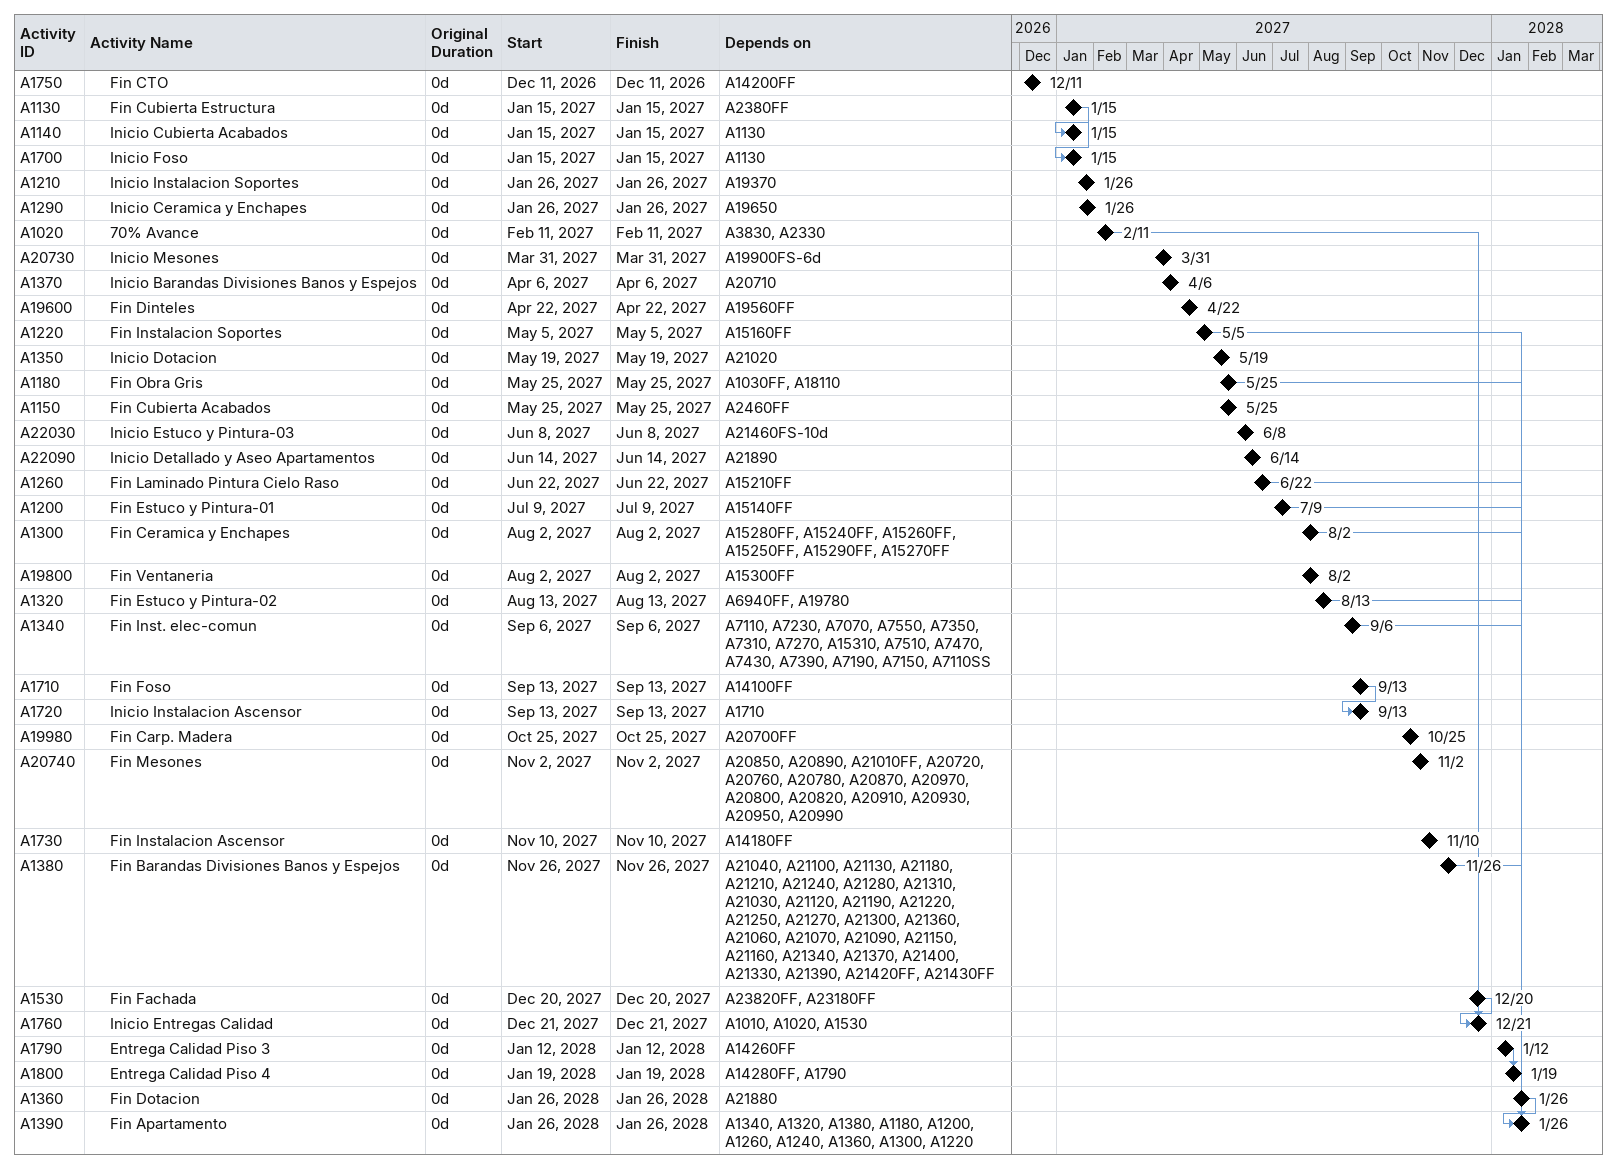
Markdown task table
| ID | Level | Task | Original duration | Start | Finish | Predecessors |
|---|---|---|---|---|---|---|
| A1750 | 2 | Fin CTO | 0d | 2026-12-11 | 2026-12-11 | A14200FF |
| A1130 | 2 | Fin Cubierta Estructura | 0d | 2027-01-15 | 2027-01-15 | A2380FF |
| A1140 | 2 | Inicio Cubierta Acabados | 0d | 2027-01-15 | 2027-01-15 | A1130 |
| A1700 | 2 | Inicio Foso | 0d | 2027-01-15 | 2027-01-15 | A1130 |
| A1210 | 2 | Inicio Instalacion Soportes | 0d | 2027-01-26 | 2027-01-26 | A19370 |
| A1290 | 2 | Inicio Ceramica y Enchapes | 0d | 2027-01-26 | 2027-01-26 | A19650 |
| A1020 | 2 | 70% Avance | 0d | 2027-02-11 | 2027-02-11 | A3830, A2330 |
| A20730 | 2 | Inicio Mesones | 0d | 2027-03-31 | 2027-03-31 | A19900FS-6d |
| A1370 | 2 | Inicio Barandas Divisiones Banos y Espejos | 0d | 2027-04-06 | 2027-04-06 | A20710 |
| A19600 | 2 | Fin Dinteles | 0d | 2027-04-22 | 2027-04-22 | A19560FF |
| A1220 | 2 | Fin Instalacion Soportes | 0d | 2027-05-05 | 2027-05-05 | A15160FF |
| A1350 | 2 | Inicio Dotacion | 0d | 2027-05-19 | 2027-05-19 | A21020 |
| A1180 | 2 | Fin Obra Gris | 0d | 2027-05-25 | 2027-05-25 | A1030FF, A18110 |
| A1150 | 2 | Fin Cubierta Acabados | 0d | 2027-05-25 | 2027-05-25 | A2460FF |
| A22030 | 2 | Inicio Estuco y Pintura-03 | 0d | 2027-06-08 | 2027-06-08 | A21460FS-10d |
| A22090 | 2 | Inicio Detallado y Aseo Apartamentos | 0d | 2027-06-14 | 2027-06-14 | A21890 |
| A1260 | 2 | Fin Laminado Pintura Cielo Raso | 0d | 2027-06-22 | 2027-06-22 | A15210FF |
| A1200 | 2 | Fin Estuco y Pintura-01 | 0d | 2027-07-09 | 2027-07-09 | A15140FF |
| A1300 | 2 | Fin Ceramica y Enchapes | 0d | 2027-08-02 | 2027-08-02 | A15280FF, A15240FF, A15260FF, A15250FF, A15290FF, A15270FF |
| A19800 | 2 | Fin Ventaneria | 0d | 2027-08-02 | 2027-08-02 | A15300FF |
| A1320 | 2 | Fin Estuco y Pintura-02 | 0d | 2027-08-13 | 2027-08-13 | A6940FF, A19780 |
| A1340 | 2 | Fin Inst. elec-comun | 0d | 2027-09-06 | 2027-09-06 | A7110, A7230, A7070, A7550, A7350, A7310, A7270, A15310, A7510, A7470, A7430, A7390, A7190, A7150, A7110SS |
| A1710 | 2 | Fin Foso | 0d | 2027-09-13 | 2027-09-13 | A14100FF |
| A1720 | 2 | Inicio Instalacion Ascensor | 0d | 2027-09-13 | 2027-09-13 | A1710 |
| A19980 | 2 | Fin Carp. Madera | 0d | 2027-10-25 | 2027-10-25 | A20700FF |
| A20740 | 2 | Fin Mesones | 0d | 2027-11-02 | 2027-11-02 | A20850, A20890, A21010FF, A20720, A20760, A20780, A20870, A20970, A20800, A20820, A20910, A20930, A20950, A20990 |
| A1730 | 2 | Fin Instalacion Ascensor | 0d | 2027-11-10 | 2027-11-10 | A14180FF |
| A1380 | 2 | Fin Barandas Divisiones Banos y Espejos | 0d | 2027-11-26 | 2027-11-26 | A21040, A21100, A21130, A21180, A21210, A21240, A21280, A21310, A21030, A21120, A21190, A21220, A21250, A21270, A21300, A21360, A21060, A21070, A21090, A21150, A21160, A21340, A21370, A21400, A21330, A21390, A21420FF, A21430FF |
| A1530 | 2 | Fin Fachada | 0d | 2027-12-20 | 2027-12-20 | A23820FF, A23180FF |
| A1760 | 2 | Inicio Entregas Calidad | 0d | 2027-12-21 | 2027-12-21 | A1010, A1020, A1530 |
| A1790 | 2 | Entrega Calidad Piso 3 | 0d | 2028-01-12 | 2028-01-12 | A14260FF |
| A1800 | 2 | Entrega Calidad Piso 4 | 0d | 2028-01-19 | 2028-01-19 | A14280FF, A1790 |
| A1360 | 2 | Fin Dotacion | 0d | 2028-01-26 | 2028-01-26 | A21880 |
| A1390 | 2 | Fin Apartamento | 0d | 2028-01-26 | 2028-01-26 | A1340, A1320, A1380, A1180, A1200, A1260, A1240, A1360, A1300, A1220 |
